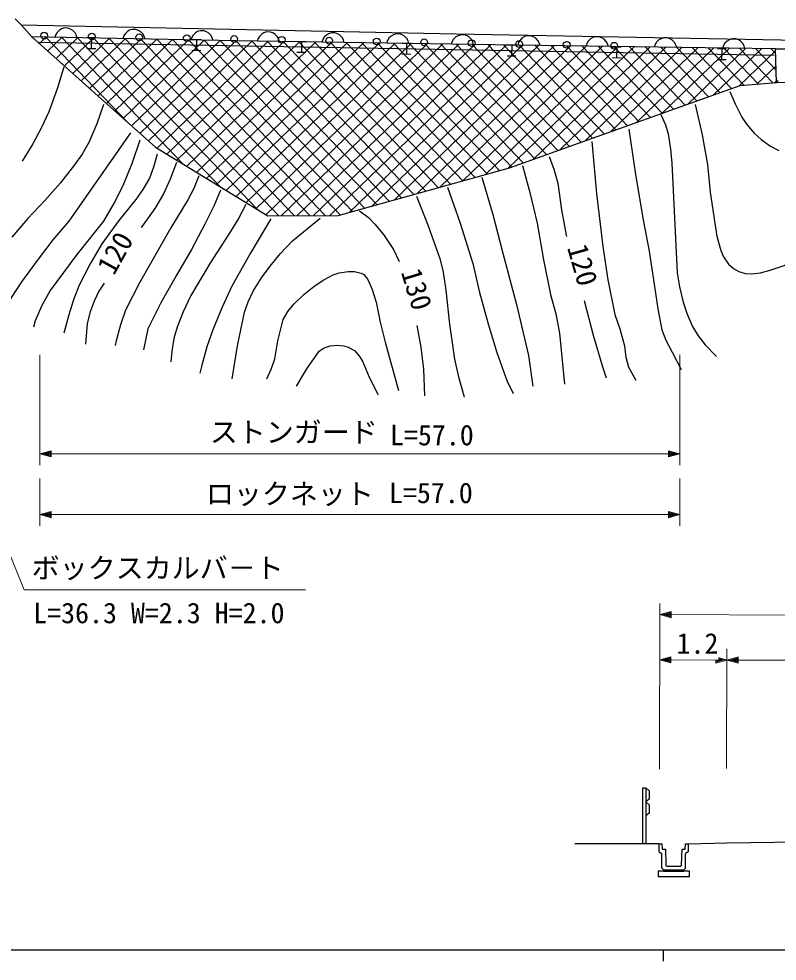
# Model space of a CAD drawing. Units: millimetres, scale not verified. Extents: x 40000 to 680000, y 20000 to 380000.
# Drawn here: x 110454 to 178164, y 204000 to 288126 of the extents above; entities that cross this region are included whole.
import ezdxf
from ezdxf.enums import TextEntityAlignment as Align

# ---------------------------------------------------------------- set-up
doc = ezdxf.new("R2010")
doc.units = ezdxf.units.MM
doc.header["$LTSCALE"] = 1000
for name, color, linetype, lineweight in [('M-BGD', 7, 'Continuous', 25), ('M-STR-HTXT', 7, 'Continuous', 13), ('M-TTL-BAND', 7, 'Continuous', 25)]:
    doc.layers.add(name, color=color, linetype=linetype, lineweight=lineweight)
doc.styles.add('ＭＳ ゴシック', font='')
doc.styles.get('ＭＳ ゴシック').set_extended_font_data('MS Gothic')

msp = doc.modelspace()

# ---------------------------------------------------------------- linework, layer by layer
at = {"layer": 'M-BGD'}
for p, q in [((110119, 288126), (110648, 287577)), ((111627, 286525), (110648, 287577)), ((110648, 287577), (149489, 286797)), ((113872, 286921), (113748, 286723)), ((114076, 287118), (113872, 286921)), ((114278, 287234), (114076, 287118)), ((114520, 287309), (114278, 287234)), ((114840, 287303), (114520, 287309)), ((115078, 287218), (114840, 287303)), ((115275, 287093), (115078, 287218)), ((115471, 286888), (115275, 287093)), ((115587, 286685), (115471, 286888)), ((120146, 286993), (119942, 286797)), ((120349, 287110), (120146, 286993)), ((120590, 287185), (120349, 287110)), ((120910, 287178), (120590, 287185)), ((121148, 287093), (120910, 287178)), ((121346, 286969), (121148, 287093)), ((121542, 286764), (121346, 286969)), ((126419, 286985), (126217, 286869)), ((126661, 287061), (126419, 286985)), ((126980, 287054), (126661, 287061)), ((127219, 286969), (126980, 287054)), ((127416, 286844), (127219, 286969)), ((132339, 286878), (132137, 286761)), ((132580, 286955), (132339, 286878)), ((132900, 286950), (132580, 286955)), ((133138, 286867), (132900, 286950)), ((138357, 286870), (138116, 286794)), ((138677, 286866), (138357, 286870)), ((129839, 286152), (111627, 286525)), ((111627, 286525), (117548, 281212)), ((129839, 286152), (111627, 286525)), ((112232, 286036), (177907, 284881)), ((112876, 286500), (112288, 285933)), ((112876, 286500), (120143, 278899)), ((114290, 286471), (113035, 285262)), ((113748, 286723), (113663, 286484)), ((115703, 286442), (113783, 284591)), ((114290, 286471), (125092, 275173)), ((117117, 286413), (114530, 283920)), ((118530, 286384), (115278, 283249)), ((115662, 286443), (115587, 286685)), ((115703, 286442), (128422, 273140)), ((119944, 286355), (116025, 282578)), ((116532, 286462), (117332, 286448)), ((121357, 286326), (116773, 281907)), ((116932, 286455), (116915, 285452)), ((117117, 286413), (131752, 271107)), ((122771, 286297), (117520, 281237)), ((124184, 286268), (118270, 280568)), ((118530, 286384), (133670, 270551)), ((125598, 286239), (119021, 279900)), ((119818, 286598), (119733, 286359)), ((127011, 286210), (119771, 279231)), ((119942, 286797), (119818, 286598)), ((119944, 286355), (135049, 270558)), ((128425, 286181), (120521, 278563)), ((129839, 286152), (121271, 277895)), ((121357, 286326), (136427, 270565)), ((121657, 286561), (121542, 286764)), ((121733, 286318), (121657, 286561)), ((131261, 286131), (122021, 277226)), ((122771, 286297), (137806, 270573)), ((132682, 286110), (122792, 276578)), ((134104, 286090), (123676, 276038)), ((124184, 286268), (139140, 270627)), ((135526, 286069), (124559, 275499)), ((136948, 286048), (125443, 274959)), ((125598, 286239), (140235, 270931)), ((125889, 286474), (125804, 286235)), ((126013, 286672), (125889, 286474)), ((125914, 286297), (126714, 286283)), ((126217, 286869), (126013, 286672)), ((126314, 286290), (126297, 285287)), ((127011, 286210), (141330, 271235)), ((127612, 286639), (127416, 286844)), ((127728, 286436), (127612, 286639)), ((127803, 286194), (127728, 286436)), ((128425, 286181), (142425, 271539)), ((152949, 285813), (129839, 286152)), ((129839, 286152), (143521, 271843)), ((152949, 285813), (129839, 286152)), ((131244, 286132), (144616, 272147)), ((131811, 286364), (131728, 286124)), ((131934, 286563), (131811, 286364)), ((132137, 286761), (131934, 286563)), ((132650, 286111), (145711, 272451)), ((133336, 286743), (133138, 286867)), ((133533, 286540), (133336, 286743)), ((133651, 286337), (133533, 286540)), ((133727, 286095), (133651, 286337)), ((134055, 286090), (146806, 272755)), ((135296, 286132), (136096, 286118)), ((135461, 286070), (147901, 273059)), ((135696, 286125), (135679, 285122)), ((136866, 286049), (148996, 273363)), ((137589, 286279), (137505, 286040)), ((137712, 286478), (137589, 286279)), ((137914, 286676), (137712, 286478)), ((138116, 286794), (137914, 286676)), ((138916, 286782), (138677, 286866)), ((139114, 286658), (138916, 286782)), ((139311, 286455), (139114, 286658)), ((139428, 286252), (139311, 286455)), ((139505, 286010), (139428, 286252)), ((143366, 286194), (143283, 285955)), ((143489, 286393), (143366, 286194)), ((143692, 286591), (143489, 286393)), ((143894, 286709), (143692, 286591)), ((144135, 286785), (143894, 286709)), ((144455, 286781), (144135, 286785)), ((144693, 286697), (144455, 286781)), ((144892, 286574), (144693, 286697)), ((145089, 286370), (144892, 286574)), ((145206, 286167), (145089, 286370)), ((145282, 285925), (145206, 286167)), ((149144, 286110), (149060, 285870)), ((149267, 286309), (149144, 286110)), ((149470, 286506), (149267, 286309)), ((149671, 286624), (149470, 286506)), ((149489, 286797), (186595, 286118)), ((149912, 286701), (149671, 286624)), ((150232, 286696), (149912, 286701)), ((150471, 286612), (150232, 286696)), ((150669, 286489), (150471, 286612)), ((150866, 286285), (150669, 286489)), ((150983, 286083), (150866, 286285)), ((151060, 285841), (150983, 286083)), ((155205, 286221), (155082, 286022)), ((155408, 286419), (155205, 286221)), ((155609, 286536), (155408, 286419)), ((155850, 286613), (155609, 286536)), ((156170, 286608), (155850, 286613)), ((156409, 286524), (156170, 286608)), ((156607, 286401), (156409, 286524)), ((156804, 286197), (156607, 286401)), ((156921, 285995), (156804, 286197)), ((161303, 286131), (161180, 285932)), ((161506, 286328), (161303, 286131)), ((161707, 286446), (161506, 286328)), ((161948, 286523), (161707, 286446)), ((162268, 286518), (161948, 286523)), ((162507, 286434), (162268, 286518)), ((162705, 286311), (162507, 286434)), ((162902, 286107), (162705, 286311)), ((163019, 285904), (162902, 286107)), ((167401, 286040), (167278, 285841)), ((167604, 286238), (167401, 286040)), ((167806, 286355), (167604, 286238)), ((168047, 286432), (167806, 286355)), ((168367, 286427), (168047, 286432)), ((168605, 286344), (168367, 286427)), ((168803, 286220), (168605, 286344)), ((169000, 286016), (168803, 286220)), ((173702, 286148), (173499, 285950)), ((173904, 286265), (173702, 286148)), ((174145, 286342), (173904, 286265)), ((174465, 286337), (174145, 286342)), ((174703, 286253), (174465, 286337)), ((174902, 286130), (174703, 286253)), ((175098, 285926), (174902, 286130)), ((117315, 285445), (116515, 285459)), ((126697, 285280), (125897, 285294)), ((138370, 286027), (126327, 274419)), ((139792, 286006), (127211, 273880)), ((141214, 285985), (128094, 273340)), ((142636, 285964), (128978, 272801)), ((144058, 285943), (129862, 272261)), ((145480, 285923), (130746, 271722)), ((146902, 285902), (131630, 271182)), ((148324, 285881), (132513, 270642)), ((149746, 285860), (133863, 270552)), ((151168, 285839), (135314, 270559)), ((152590, 285818), (136766, 270567)), ((154011, 285797), (138218, 270575)), ((138272, 286028), (150092, 273667)), ((139678, 286008), (151187, 273971)), ((155433, 285776), (139949, 270852)), ((141083, 285987), (152282, 274275)), ((156855, 285755), (141976, 271415)), ((142489, 285966), (153377, 274579)), ((143894, 285946), (154460, 274896)), ((158277, 285734), (144004, 271978)), ((144679, 285967), (145478, 285953)), ((145078, 285960), (145061, 284957)), ((145300, 285925), (155493, 275265)), ((159698, 285713), (146031, 272540)), ((146706, 285905), (156526, 275634)), ((161120, 285692), (148059, 273103)), ((148111, 285884), (157559, 276004)), ((149517, 285863), (158591, 276373)), ((162542, 285671), (150086, 273666)), ((150922, 285843), (159624, 276742)), ((163964, 285650), (152114, 274229)), ((152328, 285822), (160657, 277112)), ((189538, 285270), (152949, 285813)), ((178013, 285441), (152949, 285813)), ((153734, 285801), (161690, 277481)), ((154061, 285802), (154860, 285788)), ((165385, 285628), (154141, 274792)), ((154460, 285795), (154443, 284792)), ((155082, 286022), (154998, 285783)), ((155139, 285780), (162722, 277850)), ((166807, 285607), (156420, 275597)), ((156545, 285760), (163755, 278219)), ((156998, 285753), (156921, 285995)), ((157951, 285739), (164788, 278589)), ((168229, 285586), (158715, 276417)), ((159357, 285718), (165821, 278958)), ((160763, 285697), (166853, 279327)), ((169650, 285565), (161011, 277238)), ((161180, 285932), (161096, 285692)), ((162168, 285676), (167886, 279697)), ((163096, 285662), (163019, 285904)), ((171072, 285544), (163306, 278059)), ((163443, 285637), (164242, 285623)), ((163574, 285655), (168919, 280066)), ((163842, 285630), (163825, 284627)), ((164980, 285634), (169955, 280432)), ((172494, 285523), (165601, 278879)), ((166386, 285614), (170991, 280797)), ((167278, 285841), (167195, 285602)), ((167792, 285593), (172028, 281162)), ((173916, 285502), (167896, 279700)), ((169117, 285814), (169000, 286016)), ((169194, 285572), (169117, 285814)), ((169197, 285572), (173064, 281528)), ((175337, 285481), (170182, 280512)), ((170603, 285551), (174101, 281893)), ((172009, 285530), (175202, 282191)), ((176759, 285460), (172457, 281314)), ((172825, 285472), (173624, 285458)), ((173225, 285465), (173207, 284462)), ((173376, 285751), (173293, 285511)), ((173499, 285950), (173376, 285751)), ((173415, 285509), (176485, 282299)), ((178019, 285283), (174733, 282116)), ((174821, 285488), (177768, 282406)), ((175215, 285724), (175098, 285926)), ((175292, 285481), (175215, 285724)), ((176226, 285468), (178078, 283531)), ((177632, 285447), (178027, 285034)), ((178115, 282435), (178013, 285441)), ((178013, 285441), (183529, 285359)), ((178115, 282435), (178013, 285441)), ((136079, 285115), (135279, 285129)), ((145461, 284950), (144661, 284964)), ((154843, 284785), (154043, 284799)), ((164225, 284620), (163425, 284634)), ((173607, 284455), (172807, 284469)), ((114470, 283811), (113878, 281892)), ((178064, 283935), (176355, 282288)), ((113878, 281892), (113124, 279826)), ((169084, 280125), (174868, 282163)), ((174868, 282163), (178115, 282435)), ((178110, 282587), (177936, 282420)), ((178212, 282613), (178099, 282436)), ((183495, 282265), (178115, 282435)), ((117548, 281212), (122657, 276660)), ((173949, 281653), (174409, 280540)), ((118012, 280472), (117418, 278767)), ((170845, 280483), (171465, 277770)), ((174409, 280540), (175022, 279349)), ((113124, 279826), (112459, 278364)), ((154264, 274826), (169084, 280125)), ((167779, 279572), (168179, 278651)), ((175022, 279349), (175470, 278679)), ((117418, 278767), (116710, 277072)), ((168179, 278651), (168420, 277868)), ((175470, 278679), (176119, 277914)), ((112459, 278364), (111706, 276960)), ((120430, 277958), (114913, 270076)), ((164928, 278271), (165506, 274243)), ((168420, 277868), (168646, 276477)), ((171465, 277770), (171941, 275134)), ((176119, 277914), (176747, 277343)), ((111706, 276960), (110750, 275406)), ((116710, 277072), (116116, 276058)), ((121251, 277307), (120560, 275269)), ((161603, 277187), (162037, 272536)), ((176747, 277343), (177570, 276766)), ((116116, 276058), (115414, 275078)), ((122805, 276050), (122491, 274882)), ((122657, 276660), (132673, 270545)), ((168646, 276477), (168748, 275256)), ((177570, 276766), (178320, 276362)), ((120560, 275269), (119743, 273218)), ((124533, 275313), (123962, 273812)), ((157802, 275843), (158231, 274714)), ((168748, 275256), (169241, 265450)), ((171941, 275134), (172194, 272663)), ((115414, 275078), (114163, 273491)), ((122491, 274882), (122117, 273917)), ((138966, 270579), (154264, 274826)), ((155412, 275019), (156088, 272617)), ((158231, 274714), (158581, 273459)), ((114163, 273491), (112771, 271898)), ((122117, 273917), (121512, 272876)), ((123962, 273812), (123361, 272510)), ((126519, 274099), (126067, 272983)), ((151784, 273979), (152768, 270654)), ((158581, 273459), (158904, 271070)), ((165506, 274243), (166195, 270174)), ((119743, 273218), (119010, 271774)), ((121512, 272876), (120897, 272006)), ((126067, 272983), (125532, 271956)), ((128463, 272841), (127858, 271410)), ((148718, 273112), (149850, 269873)), ((156088, 272617), (156739, 269883)), ((172194, 272663), (172586, 269897)), ((112771, 271898), (111248, 270303)), ((119010, 271774), (118008, 270076)), ((120897, 272006), (119397, 270123)), ((123361, 272510), (122655, 271294)), ((125532, 271956), (124022, 269480)), ((145954, 272288), (147001, 269649)), ((162037, 272536), (162586, 267800)), ((122655, 271294), (121952, 270279)), ((127858, 271410), (127057, 269793)), ((130709, 271540), (130066, 270291)), ((140857, 270977), (141663, 270382)), ((158904, 271070), (159328, 268826)), ((111248, 270303), (109823, 268639)), ((114913, 270076), (113482, 268398)), ((118008, 270076), (115631, 267077)), ((119397, 270123), (117879, 268049)), ((121952, 270279), (121371, 269500)), ((130066, 270291), (129351, 269134)), ((132954, 270283), (131156, 267273)), ((132673, 270545), (138966, 270579)), ((134894, 268299), (137359, 270326)), ((141663, 270382), (142245, 269808)), ((152768, 270654), (153676, 267195)), ((166195, 270174), (166727, 267383)), ((124022, 269480), (122454, 266707)), ((127057, 269793), (125856, 267520)), ((142245, 269808), (143012, 268866)), ((147001, 269649), (148047, 266728)), ((149850, 269873), (150986, 266280)), ((156739, 269883), (157292, 266610)), ((172586, 269897), (172786, 268713)), ((113482, 268398), (112171, 266683)), ((129351, 269134), (127580, 266367)), ((143012, 268866), (143922, 267546)), ((159328, 268826), (159357, 268708)), ((172786, 268713), (173134, 267440)), ((117879, 268049), (116833, 266249)), ((133792, 267138), (134894, 268299)), ((143922, 267546), (144400, 266475)), ((162586, 267800), (163056, 264825)), ((112171, 266683), (110693, 264644)), ((115631, 267077), (113248, 263879)), ((122454, 266707), (121228, 264557)), ((125856, 267520), (124498, 265171)), ((131156, 267273), (129487, 264259)), ((132898, 266051), (133792, 267138)), ((148047, 266728), (148332, 265500)), ((153676, 267195), (154882, 262617)), ((166727, 267383), (167217, 264235)), ((173134, 267440), (173379, 266887)), ((173379, 266887), (173824, 266236)), ((177541, 265680), (180749, 266797)), ((116833, 266249), (115854, 264355)), ((127580, 266367), (125820, 263429)), ((132112, 264993), (132898, 266051)), ((150986, 266280), (151586, 263697)), ((157292, 266610), (157916, 263529)), ((173824, 266236), (174273, 265832)), ((124498, 265171), (123141, 262764)), ((137632, 264793), (138515, 265260)), ((138515, 265260), (139061, 265446)), ((139061, 265446), (139848, 265561)), ((139848, 265561), (140420, 265558)), ((140420, 265558), (141020, 265434)), ((141020, 265434), (141246, 265307)), ((141246, 265307), (141613, 264842)), ((148332, 265500), (148581, 263913)), ((169241, 265450), (169437, 264206)), ((174273, 265832), (174741, 265566)), ((174741, 265566), (175320, 265392)), ((175320, 265392), (175883, 265349)), ((175883, 265349), (176677, 265452)), ((176677, 265452), (177541, 265680)), ((110693, 264644), (109287, 262516)), ((115854, 264355), (115336, 263048)), ((118073, 264538), (117608, 263823)), ((121228, 264557), (119973, 262110)), ((129487, 264259), (128608, 262390)), ((131364, 263801), (132112, 264993)), ((135895, 263511), (136798, 264223)), ((136798, 264223), (137632, 264793)), ((141613, 264842), (142001, 263955)), ((163056, 264825), (163666, 261727)), ((167217, 264235), (167498, 262247)), ((169437, 264206), (169770, 262838)), ((113248, 263879), (112512, 262521)), ((117608, 263823), (117166, 262923)), ((125820, 263429), (125124, 261983)), ((130921, 262870), (131364, 263801)), ((135025, 262687), (135895, 263511)), ((142001, 263955), (142364, 262819)), ((148581, 263913), (148904, 260872)), ((151586, 263697), (152347, 260903)), ((157916, 263529), (158392, 261785)), ((112512, 262521), (111903, 261165)), ((115336, 263048), (114912, 261703)), ((117166, 262923), (116821, 261976)), ((123141, 262764), (121980, 260465)), ((130598, 261925), (130921, 262870)), ((134466, 261991), (135025, 262687)), ((142364, 262819), (142708, 261039)), ((154882, 262617), (155957, 258061)), ((160933, 262971), (161736, 259893)), ((169770, 262838), (170129, 261750)), ((114912, 261703), (114470, 260050)), ((116821, 261976), (116554, 260941)), ((119973, 262110), (119524, 260818)), ((125124, 261983), (124581, 260607)), ((128608, 262390), (127769, 260357)), ((129991, 258943), (130598, 261925)), ((134058, 261296), (134466, 261991)), ((158392, 261785), (158733, 260070)), ((163666, 261727), (164108, 260460)), ((167498, 262247), (167865, 260364)), ((170129, 261750), (170619, 260650)), ((111903, 261165), (111749, 260614)), ((116554, 260941), (116414, 259097)), ((119524, 260818), (119147, 259381)), ((133586, 259394), (134058, 261296)), ((142708, 261039), (143166, 259248)), ((148904, 260872), (149353, 257746)), ((152347, 260903), (153124, 258332)), ((121980, 260465), (121596, 258576)), ((124581, 260607), (124295, 259597)), ((127769, 260357), (127239, 258841)), ((145992, 260742), (146337, 258800)), ((158733, 260070), (159169, 255508)), ((164108, 260460), (164519, 258926)), ((167865, 260364), (168235, 259436)), ((170619, 260650), (171125, 259813)), ((119147, 259381), (119048, 258966)), ((124295, 259597), (124105, 258457)), ((133298, 257774), (133586, 259394)), ((143166, 259248), (144356, 254944)), ((161736, 259893), (162598, 256980)), ((168235, 259436), (168790, 258362)), ((171125, 259813), (171740, 259019)), ((124105, 258457), (124015, 257492)), ((127239, 258841), (126783, 257202)), ((129499, 255975), (129991, 258943)), ((136177, 256876), (137268, 258472)), ((137268, 258472), (137702, 258744)), ((137702, 258744), (138266, 258933)), ((138266, 258933), (138865, 258997)), ((138865, 258997), (139466, 258935)), ((139466, 258935), (139866, 258821)), ((139866, 258821), (140414, 258513)), ((140414, 258513), (140826, 258079)), ((146337, 258800), (146575, 256859)), ((153124, 258332), (154022, 255832)), ((164519, 258926), (164644, 257925)), ((168790, 258362), (169593, 256809)), ((171740, 259019), (172745, 257979)), ((133017, 256903), (133298, 257774)), ((140826, 258079), (141150, 257556)), ((141150, 257556), (141737, 256126)), ((149353, 257746), (149701, 256178)), ((155957, 258061), (156362, 255334)), ((164644, 257925), (164888, 257042)), ((126783, 257202), (126606, 256495)), ((132609, 255985), (133017, 256903)), ((135243, 255334), (136177, 256876)), ((146575, 256859), (146688, 254467)), ((162598, 256980), (162899, 256072)), ((164888, 257042), (165533, 255855)), ((141737, 256126), (142468, 254676)), ((149701, 256178), (150191, 254463)), ((154022, 255832), (154591, 254684)), ((142468, 254676), (142542, 254554)), ((150191, 254463), (150229, 254337)), ((166177, 214466), (166177, 219466)), ((166177, 219466), (166427, 219466)), ((166427, 219466), (166427, 214466)), ((166427, 219466), (166727, 219216)), ((166727, 219216), (166727, 218466)), ((166727, 218466), (166427, 218216)), ((166427, 218216), (166727, 217966)), ((166727, 217966), (166727, 217216)), ((166727, 217216), (166427, 216966)), ((170230, 214466), (173630, 214556)), ((173630, 214556), (191130, 214819)), ((167630, 214466), (160105, 214466)), ((167630, 214466), (167880, 214466)), ((167630, 213766), (167630, 214466)), ((167630, 213766), (167880, 213622)), ((167880, 214466), (167905, 213991)), ((167905, 213991), (168180, 213991)), ((168180, 213991), (168227, 212591)), ((169633, 212591), (169680, 213991)), ((169680, 213991), (169955, 213991)), ((169955, 213991), (169980, 214466)), ((169980, 214466), (170230, 214466)), ((170230, 213766), (169980, 213622)), ((170230, 214466), (170230, 213766)), ((167880, 212291), (167880, 213622)), ((169980, 212291), (169980, 213622)), ((168030, 212041), (167530, 212041)), ((167530, 212041), (167530, 211541)), ((167880, 212291), (168030, 212141)), ((168030, 212141), (169830, 212141)), ((168030, 212141), (168030, 212041)), ((168030, 212041), (169830, 212041)), ((168330, 212491), (169530, 212491)), ((169830, 212141), (169980, 212291)), ((169830, 212041), (169830, 212141)), ((170330, 212041), (169830, 212041)), ((170330, 211541), (170330, 212041)), ((170330, 211541), (167530, 211541))]:
    msp.add_line(p, q, dxfattribs=at)
for centre, start, end in [((168327, 212591), 180, 271.90915), ((169533, 212591), 268.09085, 0)]:
    msp.add_arc(centre, 100, start, end, dxfattribs=at)
for centre in [(112721, 286627), (116961, 286552), (121202, 286477), (125443, 286402), (129684, 286327), (133925, 286253), (138166, 286178), (142407, 286103), (146648, 286028), (150888, 285953), (155129, 285878), (159370, 285803), (163611, 285728)]:
    msp.add_ellipse(centre, major_axis=(0, 301), ratio=0.996046, dxfattribs=at)
at = {"layer": 'M-STR-HTXT'}
for p, q in [((93420, 280237), (110932, 237136)), ((112333, 258134), (112333, 248289)), ((169475, 248289), (169475, 258134)), ((112333, 249292), (113333, 249573)), ((113333, 249011), (112333, 249292)), ((112333, 249292), (169475, 249292)), ((112613, 249292), (113293, 249493)), ((113293, 249092), (112613, 249292)), ((112773, 249292), (113253, 249413)), ((113253, 249172), (112773, 249292)), ((113013, 249292), (113213, 249333)), ((113213, 249252), (113013, 249292)), ((113213, 249333), (113213, 249252)), ((113253, 249413), (113253, 249172)), ((113293, 249493), (113293, 249092)), ((113333, 249573), (113333, 249011)), ((168475, 249011), (168475, 249573)), ((168475, 249573), (169475, 249292)), ((169475, 249292), (168475, 249011)), ((168515, 249092), (168515, 249493)), ((168515, 249493), (169195, 249292)), ((169195, 249292), (168515, 249092)), ((168555, 249172), (168555, 249413)), ((168555, 249413), (169035, 249292)), ((169035, 249292), (168555, 249172)), ((168595, 249252), (168595, 249333)), ((168595, 249333), (168795, 249292)), ((168795, 249292), (168595, 249252)), ((112333, 247082), (112333, 242863)), ((169475, 242863), (169475, 247082)), ((112333, 243867), (113333, 244148)), ((112613, 243867), (113293, 244068)), ((112773, 243867), (113253, 243988)), ((113253, 243988), (113253, 243747)), ((113293, 244068), (113293, 243666)), ((113333, 244148), (113333, 243586)), ((168475, 243586), (168475, 244148)), ((168475, 244148), (169475, 243867)), ((168515, 243666), (168515, 244068)), ((168515, 244068), (169195, 243867)), ((168555, 243747), (168555, 243988)), ((168555, 243988), (169035, 243867)), ((113333, 243586), (112333, 243867)), ((112333, 243867), (169475, 243867)), ((113293, 243666), (112613, 243867)), ((113253, 243747), (112773, 243867)), ((113013, 243867), (113213, 243907)), ((113213, 243827), (113013, 243867)), ((113213, 243907), (113213, 243827)), ((169475, 243867), (168475, 243586)), ((169195, 243867), (168515, 243666)), ((169035, 243867), (168555, 243747)), ((168595, 243827), (168595, 243907)), ((168595, 243907), (168795, 243867)), ((168795, 243867), (168595, 243827)), ((110932, 237136), (136051, 237136)), ((167651, 221137), (167697, 235935)), ((167694, 234935), (168695, 235211)), ((168693, 234651), (167694, 234935)), ((167694, 234935), (227194, 234748)), ((167974, 234934), (168655, 235132)), ((168654, 234732), (167974, 234934)), ((168134, 234933), (168615, 235052)), ((168614, 234812), (168134, 234933)), ((168374, 234932), (168574, 234972)), ((168574, 234892), (168374, 234932)), ((168574, 234972), (168574, 234892)), ((168615, 235052), (168614, 234812)), ((168655, 235132), (168654, 234732)), ((168695, 235211), (168693, 234651)), ((173684, 231885), (173651, 221196)), ((167682, 230904), (168682, 231181)), ((168681, 230621), (167682, 230904)), ((167682, 230904), (173681, 230885)), ((167962, 230903), (168642, 231101)), ((168641, 230701), (167962, 230903)), ((168122, 230903), (168602, 231021)), ((168601, 230781), (168122, 230903)), ((168362, 230902), (168562, 230941)), ((168561, 230861), (168362, 230902)), ((168562, 230941), (168561, 230861)), ((168602, 231021), (168601, 230781)), ((168642, 231101), (168641, 230701)), ((168682, 231181), (168681, 230621)), ((172680, 230608), (172681, 230903)), ((173681, 230885), (172680, 230608)), ((172721, 230688), (172721, 230903)), ((173401, 230886), (172721, 230688)), ((172761, 230768), (172761, 230903)), ((173241, 230887), (172761, 230768)), ((172801, 230848), (172801, 230903)), ((173001, 230887), (172801, 230848)), ((172927, 231099), (173681, 230885)), ((172927, 231027), (173401, 230886)), ((172927, 230966), (173241, 230887)), ((172927, 230903), (173001, 230887)), ((173681, 230885), (174682, 231162)), ((174680, 230602), (173681, 230885)), ((173681, 230885), (191180, 230830)), ((173961, 230884), (174642, 231082)), ((174641, 230682), (173961, 230884)), ((174121, 230884), (174602, 231002)), ((174601, 230762), (174121, 230884)), ((174361, 230883), (174561, 230923)), ((174561, 230843), (174361, 230883)), ((174561, 230923), (174561, 230843)), ((174602, 231002), (174601, 230762)), ((174642, 231082), (174641, 230682)), ((174682, 231162), (174680, 230602))]:
    msp.add_line(p, q, dxfattribs=at)
at = {"layer": 'M-TTL-BAND'}
for p, q in [((40000, 205000), (579000, 205000)), ((168000, 205000), (168000, 204000))]:
    msp.add_line(p, q, dxfattribs=at)

# ---------------------------------------------------------------- texts
at = {"layer": 'M-BGD', "style": 'ＭＳ ゴシック'}
for s, rotation, p in [('120', 61.1, (119427, 264882)), ('120', 286, (158868, 267557)), ('130', 287, (144033, 265357))]:
    msp.add_text(s, height=1833, rotation=rotation, dxfattribs=at).set_placement(p, align=Align.BOTTOM_LEFT)
at = {"layer": 'M-STR-HTXT', "style": 'ＭＳ ゴシック'}
for s, p in [('ストンガード', (127501, 249763)), ('L=57.0', (143592, 249501)), ('ロックネット', (127151, 244254)), ('L=57.0', (143504, 244341)), ('ボックスカルバ－ト', (111599, 237638)), ('L=36.3 W=2.3 H=2.0', (111733, 233619)), ('1.2', (169177, 230903))]:
    msp.add_text(s, height=1833, dxfattribs=at).set_placement(p, align=Align.BOTTOM_LEFT)

doc.saveas('drawing.dxf')
